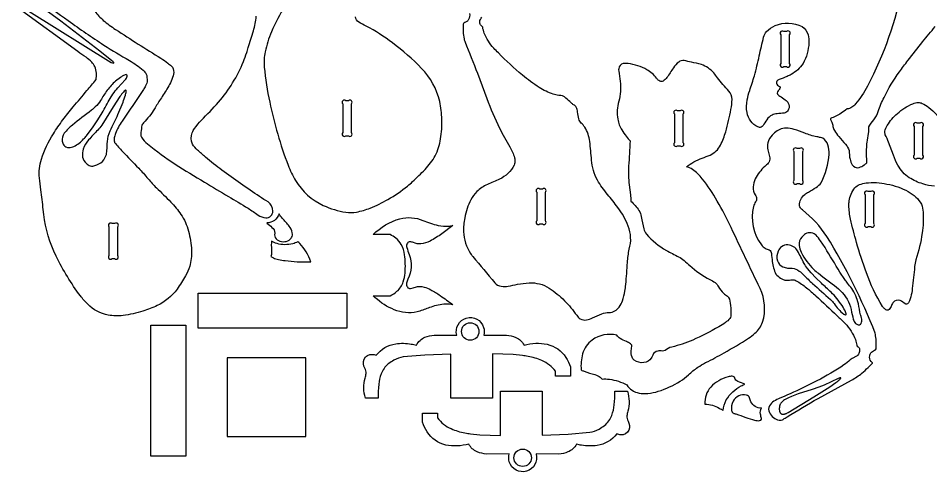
# Model space of a CAD drawing. Extents: x -16 to 86, y -47 to 59.
# Drawn here: x -11.6 to 40.6, y -46.9 to -20.9 of the extents above; entities that cross this region are included whole.
import ezdxf

# ---------------------------------------------------------------- set-up
doc = ezdxf.new("R2010")
doc.units = 0
doc.header["$MEASUREMENT"] = 0
doc.layers.get('0').update_dxf_attribs({"linetype": 'CONTINUOUS'})

msp = doc.modelspace()

# ---------------------------------------------------------------- linework, layer by layer
for points in [[(38.976, -19.106, -0.06998), (36.952, -24.812, -0.054587), (36.267, -25.829, -0.060533), (36.066, -26.012, -0.121482), (35.784, -26.112, -0.017862), (35.446, -26.358, -0.052111), (34.839, -26.655, 0.084045), (34.848, -26.759), (34.907, -26.865, -0.07001), (34.976, -27.11, 0.083688), (35.065, -27.341, 0.054453), (35.313, -27.692, -0.011189), (35.701, -28.135, -0.080114), (35.907, -28.48, 0.047416), (35.953, -28.988, 0.07289), (36.07, -29.3, 0.34604), (36.475, -29.456, 0.088409), (36.754, -29.316, 0.023316), (36.917, -29.193, -0.012067), (36.903, -28.411, -0.027321), (36.936, -28.01, 0.002834), (37.017, -27.525, 0.056011), (37.029, -27.143, -0.071074), (37.318, -26.726, 0.082801), (37.57, -26.252, -0.039303), (37.898, -25.452, -0.041317), (38.78, -23.992, -0.01279), (39.263, -23.348, -0.002575), (40.105, -22.267, -0.004557), (40.831, -21.403, 0.037227)], [(-10.595, -19.811, -0.012383), (-8.777, -21.061, 0.01223), (-6.739, -22.461, 0.014301), (-5.279, -23.338, -0.042411), (-4.486, -23.9, -0.088325), (-4.314, -24.119, -0.076044), (-4.292, -24.196, -0.015369), (-4.263, -24.471, -0.136441), (-4.351, -24.796, -0.018535), (-4.483, -25.008, -0.004199), (-5.698, -26.806, 0.056207), (-6.079, -27.52, 0.042412), (-6.147, -27.768, 0.058848), (-6.143, -27.994, 0.101927), (-6.127, -28.027, 0.020438), (-5.678, -28.544, 0.001728), (-4.75, -29.496, -0.020685), (-4.216, -30.104, 0.02085), (-3.738, -30.62, -0.00626), (-2.91, -31.438, -0.039956), (-2.333, -32.141, -0.082891), (-1.902, -33.095, -0.058029), (-1.723, -34.198, -0.073607), (-1.832, -35.111, -0.06477), (-2.074, -35.662, -0.025886), (-2.551, -36.419, -0.122847), (-3.688, -37.354, -0.042927), (-4.506, -37.671, -0.04576), (-5.646, -37.927, -0.066833), (-6.492, -37.906, -0.15539), (-7.665, -37.279, -0.040173), (-8.086, -36.797, -0.047028), (-9.47, -34.541, -0.081292), (-10.176, -32.144), (-10.212, -31.862, 0.005529), (-10.346, -30.733, -0.015685), (-10.433, -30.063, -0.097684), (-10.312, -28.982, -0.061349), (-9.632, -27.536, -0.026208), (-9.089, -26.744, -0.013982), (-8.495, -25.995, -0.00225), (-7.708, -25.064, 0.007118), (-7.192, -24.437, 0.158315), (-7.26, -23.691, 0.086471), (-7.44, -23.43, 0.049518), (-7.762, -23.158, -0.002364), (-8.23, -22.836), (-11.641, -20.354, -0.234918)], [(3.633, -20.232, 0.052119), (2.851, -21.706, 0.048738), (2.484, -22.848, 0.069553), (2.437, -23.716, 0.030199), (2.747, -25.723, 0.039197), (3.802, -29.334, 0.040842), (4.227, -30.207, 0.148619), (5.814, -31.633, 0.064931), (7.102, -32.021, 0.081587), (7.711, -32.007, 0.051308), (8.496, -31.78, 0.041327), (9.514, -31.285, 0.039479), (10.639, -30.521, 0.020029), (10.923, -30.265, 0.008735), (11.636, -29.576, 0.066326), (12.218, -28.785, 0.084353), (12.529, -27.83, 0.046386), (12.593, -26.709, 0.044458), (12.473, -25.688, 0.138648), (11.442, -23.794, 0.036036), (9.767, -22.329, 0.03862), (8.27, -21.369, -0.013076), (7.841, -21.145, -0.256246), (7.664, -20.843, -0.097939)], [(-7.247, -20.537, 0.053471), (-6.775, -21.045, 0.031193), (-6.073, -21.567, 0.005735), (-3.477, -23.215, -0.016271), (-3.086, -23.487, -0.02397), (-2.89, -23.648, -0.055798), (-2.819, -23.732, -0.188357), (-2.755, -24.119, -0.075838), (-3.081, -24.89, -0.013639), (-3.507, -25.558, 0.016874), (-3.844, -26.114, -0.05711), (-4.477, -26.905, 0.143129), (-4.58, -27.128, 0.024664), (-4.629, -27.581, 0.147362), (-4.585, -27.731, 0.073921), (-4.244, -28.113, 0.029468), (-2.654, -29.269, 0.010233), (-0.975, -30.301, -0.002494), (0.382, -31.124, -0.00755), (1.51, -31.789, -0.015708), (2.083, -32.183, 0.136557), (2.53, -32.34, 0.202531), (2.81, -32.232, 0.202531), (2.928, -31.956, 0.257056), (2.655, -31.431, -0.018466), (2.165, -31.124, -0.011831), (0.017, -29.616, -0.012523), (-0.932, -28.865, -0.011359), (-1.385, -28.466, -0.059781), (-1.678, -28.121, -0.219913), (-1.685, -27.47, -0.052083), (-1.555, -27.229, -0.045968), (-1.172, -26.768, 0.014814), (-0.179, -25.716, 0.082566), (1.243, -23.408, 0.009935), (1.436, -22.889, 0.020498), (1.515, -22.603, 0.001991), (1.819, -21.648, 0.048804), (1.974, -20.815, 0.041593)], [(14.185, -20.655, -0.140348), (14.131, -20.994, -0.115718), (14.029, -21.108, -0.016804), (13.862, -21.2, 0.169919), (13.817, -21.265, 0.066528), (13.869, -22.106, 0.032101), (13.924, -22.287, -0.004185), (14.631, -24.075), (15.174, -25.517, 0.022577), (15.896, -27.212, 0.024484), (16.487, -28.276, -0.074094), (16.755, -28.904, -0.078605), (16.777, -29.187, -0.085388), (16.735, -29.33, -0.157876), (15.898, -30.134, -0.015027), (15.201, -30.436, 0.088726), (14.6, -30.841, 0.077435), (14.261, -31.301, 0.071898), (13.905, -32.346, 0.056234), (13.837, -33.131, 0.136048), (14.242, -34.384, 0.025751), (14.374, -34.558, -0.003037), (15.624, -36.048, 0.185472), (15.997, -36.256, 0.073927), (16.4, -36.247, 0.013651), (16.931, -36.142, -0.038402), (17.59, -36.057, -0.065435), (18.19, -36.115, -0.074086), (18.736, -36.363, -0.057981), (19.615, -37.082, -0.041948), (20.312, -37.914, 0.096682), (20.517, -38.113, 0.175819), (20.881, -38.174, 0.069264), (21.216, -38.066, -0.013037), (21.751, -37.83, -0.098865), (22.171, -37.756, 0.227542), (22.748, -37.44, 0.073116), (22.932, -37.081, 0.049065), (23.071, -36.525, 0.014524), (23.12, -36.144, 0.010672), (23.22, -34.89, -0.035374), (23.323, -34.13, 0.162658), (23.265, -32.814, 0.071378), (22.669, -31.752, 0.01417), (22.07, -30.999, -0.039248), (21.506, -30.187, -0.109259), (21.167, -29.037, -0.001575), (21.064, -27.975, 0.109601), (20.775, -27.152, 0.058406), (20.575, -26.919, -0.106958), (20.439, -26.682, -0.051112), (20.363, -26.284, 0.085943), (20.284, -26.019, 0.137702), (20.136, -25.875, -0.033512), (19.998, -25.766, 0.015383), (19.699, -25.488, 0.194987), (19.283, -25.337, -0.062122), (18.967, -25.268, -0.062368), (18.174, -24.885, -0.032152), (17.204, -24.175, -0.022879), (15.835, -22.909, -0.008273), (15.564, -22.641, -0.088822), (15.027, -21.78, -0.053829), (14.934, -21.443, 0.220538), (14.86, -21.353, -0.271521), (14.765, -21.138, -0.178558), (14.888, -20.862, -0.118018)], [(40.789, -30.534, -0.057275), (40.124, -30.398, -0.071349), (39.341, -30.043, -0.124192), (38.696, -29.331, -0.041646), (38.436, -28.761), (38.164, -28.02, 0.018014), (37.971, -27.587, -0.131984), (37.951, -27.388, -0.094232), (38.084, -27.051, -0.073047), (38.666, -26.378, -0.082455), (39.545, -25.811, -0.081448), (39.847, -25.743, -0.11459), (40.084, -25.793, -0.066452), (40.454, -26.021, -0.086175), (41.272, -26.928, -0.060101)]]:
    msp.add_lwpolyline(points, format="xyb")
for points in [[(-6.972, -22.808), (-9.209, -21.086), (-9.919, -20.581), (-10.559, -20.161, 0.027276), (-11.025, -19.898, 0.025132), (-11.24, -19.811, 0.246844), (-11.522, -19.866, 0.338963), (-11.549, -20.027, 0.098868), (-11.402, -20.227, 0.047204), (-11.038, -20.524), (-6.319, -23.451, 0.053158), (-6.188, -23.488, 0.332463), (-6.175, -23.477, 0.203211), (-6.194, -23.445, 0.037616), (-6.28, -23.365)], [(31.84, -25.08, 0.201448), (31.789, -25.203, 0.182615), (31.846, -25.307, 0.048163), (31.929, -25.375, -0.017302), (32.241, -25.582, -0.106652), (32.423, -25.783, -0.208465), (32.441, -26.125, -0.238412), (32.283, -26.317, -0.071048), (32.186, -26.347, -0.020422), (31.786, -26.386, 0.086864), (31.492, -26.459, 0.119227), (31.186, -26.728, 0.008309), (30.979, -27.068, -0.119266), (30.867, -27.163, -0.195748), (30.684, -27.143, -0.245914), (30.059, -26.315, -0.096477), (30.07, -25.593, -0.041475), (30.213, -25.063, 0.007767), (30.484, -24.211, 0.014412), (30.759, -23.08, -0.001853), (31.007, -21.998, -0.11905), (31.182, -21.685, -0.116234), (31.664, -21.344, -0.226367), (33.206, -21.402, -0.206383), (33.556, -21.883, -0.082071), (33.601, -22.338, -0.112914), (33.266, -23.511, -0.121606), (32.586, -24.142, -0.029837), (32.362, -24.253, -0.006524), (31.89, -24.434, 0.099306), (31.769, -24.518, 0.238744), (31.744, -24.634, 0.267261), (31.921, -24.825, -0.402861), (31.959, -24.904, -0.090508)], [(31.992, -21.866), (31.992, -23.512, 1), (32.168, -23.689), (32.315, -23.689, 1), (32.492, -23.512), (32.492, -21.866, 1), (32.315, -21.689), (32.168, -21.689, 1)], [(23.369, -27.945, -0.005192), (23.287, -29.381, 0.040364), (23.317, -30.446), (23.385, -31.015, -0.013822), (23.417, -31.395, -0.066446), (23.876, -31.912, -0.095429), (24.01, -32.27, 0.03458), (24.153, -32.963, 0.087039), (24.307, -33.267, 0.089503), (25.448, -34.199, 0.007519), (26.14, -34.57, -0.04621), (26.465, -34.78, -0.011476), (26.782, -35.075, 0.061893), (27.94, -35.864, -0.031087), (28.238, -36.043, -0.123813), (28.436, -36.292, 0.080509), (28.707, -36.65, 0.042425), (28.944, -36.819, -0.14463), (29.007, -36.887, -0.077169), (29.119, -37.344, -0.053784), (29.131, -37.958, -0.122168), (29.069, -38.1, -0.062647), (28.824, -38.329, -0.037068), (28.438, -38.575, -0.024393), (26.95, -39.33, -0.042734), (25.748, -39.73, 0.116168), (25.369, -39.928, -0.161787), (25.22, -39.956, 0.064963), (24.949, -39.964, 0.243564), (24.661, -40.187, -0.042897), (24.584, -40.356, -0.213048), (24.16, -40.615, -0.205086), (23.601, -40.475, -0.206603), (23.432, -40.122, -0.035713), (23.43, -40.003, -0.018705), (23.467, -39.696, 0.104334), (23.463, -39.615, 0.105457), (23.394, -39.543, 0.067315), (23.161, -39.417, -0.040494), (22.809, -39.243, -0.100922), (22.611, -39.052, 0.220634), (21.19, -39.329, 0.165031), (20.652, -40.121, 0.090437), (20.57, -41.041, 0.037949), (20.749, -41.114, 0.016013), (21.359, -41.304, -0.085591), (21.663, -41.455, -0.05419), (21.767, -41.557, -0.0549), (22.188, -41.574, -0.086619), (23.188, -41.888, 0.220654), (23.879, -42.362, 0.078704), (24.393, -42.381, 0.050029), (24.984, -42.259, 0.064092), (26.238, -41.688, 0.047455), (26.708, -41.319, -0.030573), (27.241, -40.886, -0.031097), (27.693, -40.621, 0.018267), (28.751, -40.055, 0.017584), (30.136, -39.226, 0.027586), (30.515, -38.938, 0.12305), (30.953, -38.303, 0.186256), (30.805, -36.376, -0.000508), (29.149, -32.897, 0.018696), (28.36, -31.382, 0.035354), (27.502, -30.105, 0.065465), (26.938, -29.568, 0.096463), (26.587, -29.421, -0.06976), (27.494, -28.923, 0.011851), (27.944, -28.752, 0.168725), (28.541, -28.181, 0.051135), (28.838, -27.421, 0.01948), (29.141, -26.137, 0.039038), (29.204, -25.568, 0.178475), (29.025, -25.09, -0.034457), (28.369, -24.334, 0.021962), (28.155, -24.05, 0.137774), (27.449, -23.58, 0.031602), (26.875, -23.438, 0.00712), (26.459, -23.349, 0.189697), (26.153, -23.428, 0.082559), (25.845, -23.765, -0.009705), (25.475, -24.316, -0.099427), (25.265, -24.516, -0.318624), (25.008, -24.49, -0.072566), (24.883, -24.351, 0.106226), (24.33, -23.873, 0.093936), (23.252, -23.514, 0.05247), (22.974, -23.513, 0.333826), (22.718, -23.816, 0.048223), (22.717, -23.945, 0.00308), (22.797, -24.531, -0.093037), (22.721, -25.675, 0.111204), (22.662, -26.699, 0.09018), (22.899, -27.316, 0.033486), (23.147, -27.677, 0.01282)], [(-7.744, -27.646), (-7.357, -27.134), (-7.079, -26.739), (-6.832, -26.337, -0.006566), (-6.375, -25.507), (-6.221, -25.266, -0.029747), (-5.945, -24.909), (-5.52, -24.451, 0.113674), (-5.401, -24.238, 0.508441), (-5.471, -24.151, 0.113243), (-5.662, -24.225, 0.027645), (-5.798, -24.317), (-6.073, -24.53, 0.065161), (-6.552, -25.047, 0.025705), (-6.927, -25.629, -0.059302), (-7.236, -25.991, -0.018791), (-7.449, -26.182, 0.00429), (-8.546, -27.036, 0.063168), (-9.005, -27.503, 0.183138), (-9.124, -27.961, 0.107723), (-9.042, -28.18, 0.25072), (-8.745, -28.322, 0.103439), (-8.457, -28.254, 0.102437), (-7.899, -27.831, 0.02386)], [(-7.648, -29.316, 0.18774), (-7.382, -29.378, 0.276516), (-6.623, -28.794, 0.069667), (-6.565, -28.487, 0.007557), (-6.542, -27.973, -0.081884), (-6.389, -27.363, -0.018454), (-6.15, -26.881, 0.011487), (-5.94, -26.435), (-5.645, -25.722, 0.015783), (-5.512, -25.328, 0.029377), (-5.466, -25.115, 0.096755), (-5.473, -25.056, 0.240402), (-5.494, -25.041, 0.240402), (-5.518, -25.048, 0.09196), (-5.626, -25.145, 0.027685), (-5.826, -25.404), (-6.217, -25.995), (-6.862, -27.043, -0.047236), (-7.089, -27.322, 0.018186), (-7.617, -27.888, 0.091777), (-7.923, -28.404, 0.129461), (-7.957, -28.862, 0.1538), (-7.744, -29.234, 0.029444)], [(6.928, -25.821), (6.928, -27.467, 1), (7.104, -27.644), (7.251, -27.644, 1), (7.428, -27.467), (7.428, -25.821, 1), (7.251, -25.644), (7.104, -25.644, 1)], [(25.908, -26.398), (25.908, -28.044, 1), (26.085, -28.221), (26.231, -28.221, 1), (26.408, -28.044), (26.408, -26.398, 1), (26.231, -26.221), (26.085, -26.221, 1)], [(39.621, -27.11), (39.621, -28.756, 1), (39.798, -28.933), (39.944, -28.933, 1), (40.121, -28.756), (40.121, -27.11, 1), (39.944, -26.933), (39.798, -26.933, 1)], [(31.502, -27.605, 0.137365), (31.251, -28.053, 0.098613), (31.256, -28.443), (31.345, -28.836, -0.144331), (31.325, -29.129, -0.06957), (31.271, -29.219, -0.048331), (31.075, -29.396, 0.093174), (30.533, -30.118, 0.080864), (30.406, -30.574, 0.172237), (30.535, -31.032, -0.069705), (30.605, -31.218, -0.221879), (30.552, -31.429, 0.090477), (30.433, -31.692, 0.222831), (30.881, -33.885, 0.07692), (31.09, -34.081, 0.069311), (31.325, -34.17, -0.227253), (31.423, -34.258, -0.076008), (31.456, -34.374, 0.009059), (31.506, -34.844, 0.057789), (31.703, -35.555, 0.05479), (31.977, -35.794, 0.180635), (32.491, -35.904, 0.026573), (32.641, -35.878, -0.137646), (32.876, -35.938, -0.04216), (33.462, -36.335, -0.018517), (33.998, -36.801, -0.004389), (35.21, -37.945, -0.016031), (35.676, -38.381, -0.100155), (36.261, -39.306, -0.032915), (36.34, -39.624, 0.185182), (36.415, -39.717, -0.251556), (36.496, -39.853, -0.079899), (36.463, -40.095, -0.185993), (36.319, -40.259), (36.068, -40.379, 0.059131), (35.968, -40.453, -0.047038), (35.606, -40.751, -0.033165), (34.06, -41.659, -0.01283), (32.519, -42.403, -0.009603), (31.941, -42.651, 0.028891), (31.597, -42.83, 0.104239), (31.341, -43.087, 0.270856), (31.339, -43.476, 0.213908), (31.9, -43.916, 0.198089), (32.134, -43.864, -0.023847), (32.354, -43.716, -0.010081), (34.135, -42.668), (36.031, -41.621, 0.039102), (36.636, -41.221, 0.027317), (36.984, -40.897, 0.01784), (37.228, -40.671, 0.285859), (37.233, -40.639, 0.061407), (37.154, -40.55, -0.224279), (37.086, -40.233, -0.105896), (37.147, -40.061, -0.133514), (37.349, -39.917, 0.223868), (37.443, -39.824, 0.11803), (37.446, -39.769, 0.025275), (37.441, -39.287), (37.414, -39.079, 0.08295), (37.396, -38.939, 0.045035), (34.626, -33.406, 0.084456), (33.225, -31.887, -0.114798), (33.084, -31.709, -0.070697), (33.061, -31.621, -0.234841), (33.361, -31.013, -0.04252), (33.573, -30.865, 0.007956), (34.021, -30.603, 0.107084), (34.297, -30.329, 0.109059), (34.754, -28.699, 0.08219), (34.69, -28.163, 0.198336), (34.389, -27.792, 0.056768), (34.272, -27.748, 0.014579), (34.048, -27.708, -0.041079), (33.362, -27.495, 0.020445), (32.766, -27.28, 0.075262), (32.286, -27.211, 0.172525), (31.636, -27.477, 0.030369)], [(32.746, -28.554), (32.746, -30.201, 1), (32.923, -30.378), (33.069, -30.378, 1), (33.246, -30.201), (33.246, -28.554, 1), (33.069, -28.377), (32.923, -28.377, 1)], [(18.025, -30.869), (18.025, -32.516, 1), (18.202, -32.692), (18.349, -32.692, 1), (18.525, -32.516), (18.525, -30.869, 1), (18.349, -30.692), (18.202, -30.692, 1)], [(38.235, -37.534, -0.198409), (38.129, -37.625, -0.209662), (38.002, -37.595, -0.048985), (37.846, -37.46, -0.044552), (37.805, -37.406, -0.046471), (36.891, -35.481, -0.02168), (36.328, -33.742, -0.01391), (35.984, -32.414, -0.049436), (35.89, -31.628, -0.02277), (35.901, -31.374, -0.128545), (36.234, -30.624, -0.128375), (36.505, -30.438, -0.063428), (36.87, -30.345, -0.079199), (38.064, -30.405, -0.076106), (39.283, -30.839, -0.04988), (39.724, -31.151, -0.094371), (40.035, -31.566, -0.085385), (40.135, -32.021, -0.054876), (40.08, -33.204, -0.041249), (39.728, -34.745, 0.045548), (39.65, -35.132, -0.003353), (39.517, -36.382, -0.032609), (39.43, -36.862, -0.024601), (39.358, -37.087, -0.075077), (39.271, -37.228, -0.349079), (39.104, -37.252, 0.054701), (38.822, -37.075, 0.374033), (38.411, -37.196, 0.047324), (38.301, -37.401, -0.021693)], [(36.815, -31.014), (36.815, -32.661, 1), (36.992, -32.838), (37.138, -32.838, 1), (37.315, -32.661), (37.315, -31.014, 1), (37.139, -30.838), (36.992, -30.838, 1)], [(2.574, -32.623, 0.092345), (2.654, -32.708, -0.045442), (2.941, -32.952, -0.239577), (3.031, -33.308, 0.265933), (3.172, -33.589, 0.310974), (3.861, -33.609, 0.092102), (3.997, -33.472, 0.193938), (4.034, -33.195, 0.125558), (3.866, -32.813, 0.018138), (3.467, -32.358, -0.03528), (3.28, -32.115, -0.344198)], [(8.666, -33.299, -0.13128), (10.195, -32.393, -0.164735), (11.516, -32.486, 0.042539), (12.385, -32.771, 0.067576), (13.002, -32.817, 0.031286), (13.234, -32.785), (12.6, -33.247, -0.034526), (11.924, -33.665, -0.087948), (11.394, -33.83, -0.130549), (10.971, -33.751, 0.068799), (10.775, -33.712, 0.250149), (10.633, -33.793, 0.265347), (10.587, -34.041, 0.009207), (10.734, -34.434, -0.197972), (10.66, -35.855, 0.017339), (10.583, -36.07, 0.239261), (10.625, -36.293, 0.308513), (10.802, -36.383, 0.063931), (11.089, -36.301, -0.150835), (11.579, -36.302, -0.052495), (11.958, -36.451, -0.027707), (12.505, -36.783, -0.006095), (13.234, -37.313, 0.106948), (12.387, -37.329, 0.029634), (11.977, -37.441, 0.009975), (11.343, -37.677, -0.161924), (10.029, -37.651, -0.095585), (8.906, -37.011, -0.02086), (8.674, -36.8, -0.001534), (9.636, -36.799, 0.055758), (10.031, -36.543, 0.140714), (10.386, -35.996, 0.056474), (10.489, -35.5, 0.056712), (10.465, -34.447, 0.085731), (10.274, -33.86, 0.1003), (9.966, -33.506, 0.04357), (9.636, -33.299)], [(-6.449, -32.848), (-6.449, -34.495, 1), (-6.272, -34.672), (-6.125, -34.672, 1), (-5.949, -34.495), (-5.949, -32.848, 1), (-6.125, -32.672), (-6.272, -32.672, 1)], [(33.204, -33.439, 0.235958), (33.037, -33.919, 0.083541), (33.157, -34.31, 0.093093), (33.886, -35.291, 0.018265), (34.141, -35.513), (34.404, -35.716), (34.94, -36.113, -0.026097), (35.397, -36.502, -0.142852), (36.018, -37.586, 0.015115), (36.141, -38.145, 0.119757), (36.269, -38.377, 0.159155), (36.422, -38.459, 0.388891), (36.618, -38.314, 0.134739), (36.612, -38.066, 0.014104), (36.557, -37.89, -0.019506), (36.431, -37.252, 0.100918), (36.051, -36.376, 0.016972), (35.808, -36.077, -0.01824), (35.647, -35.86), (35.375, -35.446, 0.001829), (34.525, -34.044), (34.27, -33.657, 0.045371), (34.008, -33.331, 0.051541), (33.908, -33.256, 0.132333), (33.557, -33.202, 0.169739), (33.291, -33.348, 0.01339)], [(2.858, -33.665, 0.045112), (2.837, -33.927, -0.014033), (2.852, -34.308, -0.102639), (2.807, -34.544, 0.095299), (2.96, -34.632, 0.034301), (3.247, -34.719, 0.017894), (3.636, -34.789), (3.967, -34.827), (4.328, -34.851), (4.708, -34.859), (5.099, -34.849, 0.108204), (4.462, -33.806, 0.029236), (4.351, -33.709, -0.07415), (4.067, -33.819, -0.13248), (3.165, -33.814, -0.079542)], [(32.039, -33.989, 0.139128), (31.842, -34.246, 0.182858), (31.802, -34.799, 0.214725), (32.113, -35.135, 0.085602), (32.379, -35.211), (32.64, -35.224, -0.145048), (33.05, -35.385, -0.045237), (33.3, -35.608, 0.017214), (33.808, -36.095, -0.005358), (34.828, -37.006, -0.038898), (35.049, -37.242, 0.097392), (35.593, -37.84, 0.094362), (35.693, -37.885, 0.548858), (35.729, -37.836, 0.074103), (35.694, -37.722, 0.047071), (35.496, -37.359, 0.053381), (34.866, -36.588, 0.005933), (34.318, -36.083), (34.002, -35.771), (33.733, -35.485), (33.512, -35.229, -0.046173), (33.324, -34.942, 0.008622), (32.956, -34.236, 0.241275), (32.398, -33.884, 0.169129)], [(13.106, -40.128), (11.63, -40.192), (10.382, -40.297, 0.102483), (9.852, -40.481, 0.030798), (9.535, -40.689, 0.139465), (9.123, -41.266, 0.060495), (8.984, -41.858, 0.031206), (8.944, -42.645), (8.233, -42.645, -0.156951), (8.212, -41.5, 0.035578), (8.259, -41.238, 0.137117), (8.195, -40.939, -0.223674), (8.154, -40.418, -0.331303), (8.612, -40.147, -0.077138), (8.84, -40.2, -0.196319), (9.957, -39.543, -0.079419), (10.85, -39.557, -0.019512), (11.146, -39.616, -0.181611), (11.633, -39.17, -0.078015), (12.156, -39.054), (13.453, -39.057, -0.41005), (13.996, -38.073, -0.41005), (14.987, -38.603, -0.144543), (14.993, -39.057), (16.29, -39.054, -0.081979), (16.834, -39.178, -0.173708), (17.3, -39.616, -0.044695), (17.969, -39.516, -0.060734), (18.622, -39.567, -0.194036), (19.692, -40.319, -0.061207), (19.958, -40.867), (19.958, -41.395), (19.096, -41.395), (19.096, -41.117, 0.131695), (18.319, -40.504, 0.059214), (17.528, -40.264, 0.014861), (17.204, -40.211), (16.675, -40.157), (15.495, -40.115), (15.495, -42.645), (13.106, -42.646)], [(13.723, -38.84, -0.414214), (14.223, -38.34, -0.414214), (14.723, -38.84, -0.414214), (14.223, -39.34, -0.414214)], [(29.942, -41.85, -0.043883), (29.539, -41.697, -0.052811), (29.425, -41.619, -0.1331), (29.366, -41.506, 0.345349), (29.207, -41.401, 0.068922), (28.98, -41.434, 0.14651), (27.984, -42.02, 0.199328), (27.652, -42.998, -0.126383), (28.473, -43.221, -0.026389), (28.704, -43.362, -0.13535), (28.875, -42.75, -0.137086), (29.726, -41.953, -0.025124)], [(18.34, -44.773), (19.816, -44.709), (21.064, -44.604, 0.102483), (21.594, -44.42, 0.030798), (21.91, -44.212, 0.139462), (22.323, -43.635, 0.060495), (22.461, -43.043, 0.031206), (22.501, -42.256), (23.212, -42.256, -0.156951), (23.233, -43.402, 0.035578), (23.187, -43.663, 0.137117), (23.251, -43.962, -0.223674), (23.292, -44.483, -0.331303), (22.834, -44.754, -0.077105), (22.605, -44.701, -0.196315), (21.488, -45.358, -0.079419), (20.596, -45.344, -0.019512), (20.299, -45.285, -0.181611), (19.812, -45.731, -0.078015), (19.289, -45.847), (17.993, -45.844, -0.410051), (17.45, -46.828, -0.410051), (16.458, -46.298, -0.144527), (16.452, -45.844), (15.156, -45.847, -0.081973), (14.612, -45.723, -0.173707), (14.146, -45.285, -0.044693), (13.477, -45.385, -0.060736), (12.824, -45.334, -0.194036), (11.754, -44.582, -0.061197), (11.487, -44.034), (11.487, -43.506), (12.35, -43.506), (12.35, -43.784, 0.13169), (13.127, -44.397, 0.059214), (13.918, -44.637, 0.014861), (14.242, -44.69), (14.771, -44.744), (15.951, -44.786), (15.951, -42.256), (18.34, -42.255)], [(30.887, -43.215, -0.330046), (30.284, -42.854, -0.048862), (30.208, -42.639, 0.232262), (30.029, -42.485, 0.352978), (29.268, -42.83, 0.1721), (29.175, -43.36, 0.201612), (29.277, -43.513, 0.11365), (29.342, -43.531, -0.02897), (29.423, -43.552, -0.010854), (29.985, -43.752, 0.022063), (30.494, -43.911, 0.076753), (30.783, -43.939, 0.294353), (30.883, -43.857, 0.116863), (30.882, -43.812, 0.008899), (30.828, -43.575, -0.186082)], [(17.723, -46.061, -0.414214), (17.223, -46.561, -0.414214), (16.723, -46.061, -0.414214), (17.223, -45.561, -0.414214)]]:
    msp.add_lwpolyline(points, format="xyb", close=True)
for points in [[(-1.348, -36.647), (7.153, -36.647), (7.153, -38.647), (-1.348, -38.647)], [(-4.055, -45.974), (-4.055, -38.474), (-2.055, -38.474), (-2.055, -45.974)], [(4.817, -40.346), (0.316, -40.346), (0.316, -44.846), (4.817, -44.846)], [(34.469, -41.912), (34.328, -41.971), (34.166, -42.03), (33.796, -42.152), (32.984, -42.412), (32.604, -42.555), (32.433, -42.631), (32.354, -42.67), (32.281, -42.71), (32.213, -42.75), (32.151, -42.792), (32.123, -42.813), (32.096, -42.835), (32.071, -42.856), (32.048, -42.878), (32.026, -42.9), (32.007, -42.923), (31.989, -42.945), (31.974, -42.968), (31.967, -42.98), (31.961, -42.991), (31.955, -43.003), (31.95, -43.015), (31.945, -43.026), (31.941, -43.038), (31.937, -43.05), (31.934, -43.062), (31.925, -43.109), (31.917, -43.154), (31.911, -43.196), (31.908, -43.236), (31.906, -43.273), (31.907, -43.308), (31.909, -43.34), (31.913, -43.371), (31.916, -43.385), (31.919, -43.399), (31.922, -43.412), (31.926, -43.424), (31.93, -43.437), (31.935, -43.448), (31.94, -43.459), (31.946, -43.469), (31.952, -43.479), (31.958, -43.489), (31.965, -43.497), (31.971, -43.506), (31.979, -43.513), (31.987, -43.521), (31.995, -43.527), (32.003, -43.533), (32.012, -43.539), (32.021, -43.544), (32.03, -43.549), (32.04, -43.553), (32.05, -43.557), (32.06, -43.56), (32.07, -43.562), (32.081, -43.565), (32.092, -43.566), (32.104, -43.567), (32.115, -43.568), (32.127, -43.568), (32.139, -43.568), (32.151, -43.568), (32.177, -43.565), (32.203, -43.56), (32.23, -43.554), (32.258, -43.546), (32.287, -43.536), (32.316, -43.524), (32.346, -43.511), (32.377, -43.496), (32.408, -43.479), (33.885, -42.582), (34.798, -41.996), (35.137, -41.764), (35.256, -41.675), (35.3, -41.639), (35.334, -41.609), (35.381, -41.562), (35.398, -41.543), (35.41, -41.527), (35.415, -41.521), (35.419, -41.514), (35.421, -41.512), (35.422, -41.509), (35.423, -41.507), (35.423, -41.505), (35.424, -41.504), (35.424, -41.503), (35.424, -41.502), (35.425, -41.501), (35.425, -41.5), (35.425, -41.499), (35.425, -41.499), (35.425, -41.498), (35.425, -41.498), (35.425, -41.498), (35.425, -41.497), (35.425, -41.497), (35.425, -41.496), (35.424, -41.496), (35.424, -41.496), (35.424, -41.495), (35.424, -41.495), (35.424, -41.495), (35.424, -41.494), (35.424, -41.494), (35.423, -41.494), (35.423, -41.493), (35.423, -41.493), (35.423, -41.493), (35.422, -41.493), (35.422, -41.492), (35.422, -41.492), (35.422, -41.492), (35.421, -41.492), (35.421, -41.491), (35.421, -41.491), (35.42, -41.491), (35.42, -41.491), (35.42, -41.491), (35.419, -41.491), (35.419, -41.49), (35.418, -41.49), (35.417, -41.49), (35.416, -41.49), (35.415, -41.49), (35.414, -41.489), (35.413, -41.489), (35.41, -41.489), (35.408, -41.489), (35.405, -41.49), (35.402, -41.49), (35.398, -41.491), (35.391, -41.492), (35.383, -41.494), (35.374, -41.497), (35.353, -41.504), (35.33, -41.512), (35.273, -41.536)]]:
    msp.add_lwpolyline(points, close=True)

doc.saveas('drawing.dxf')
